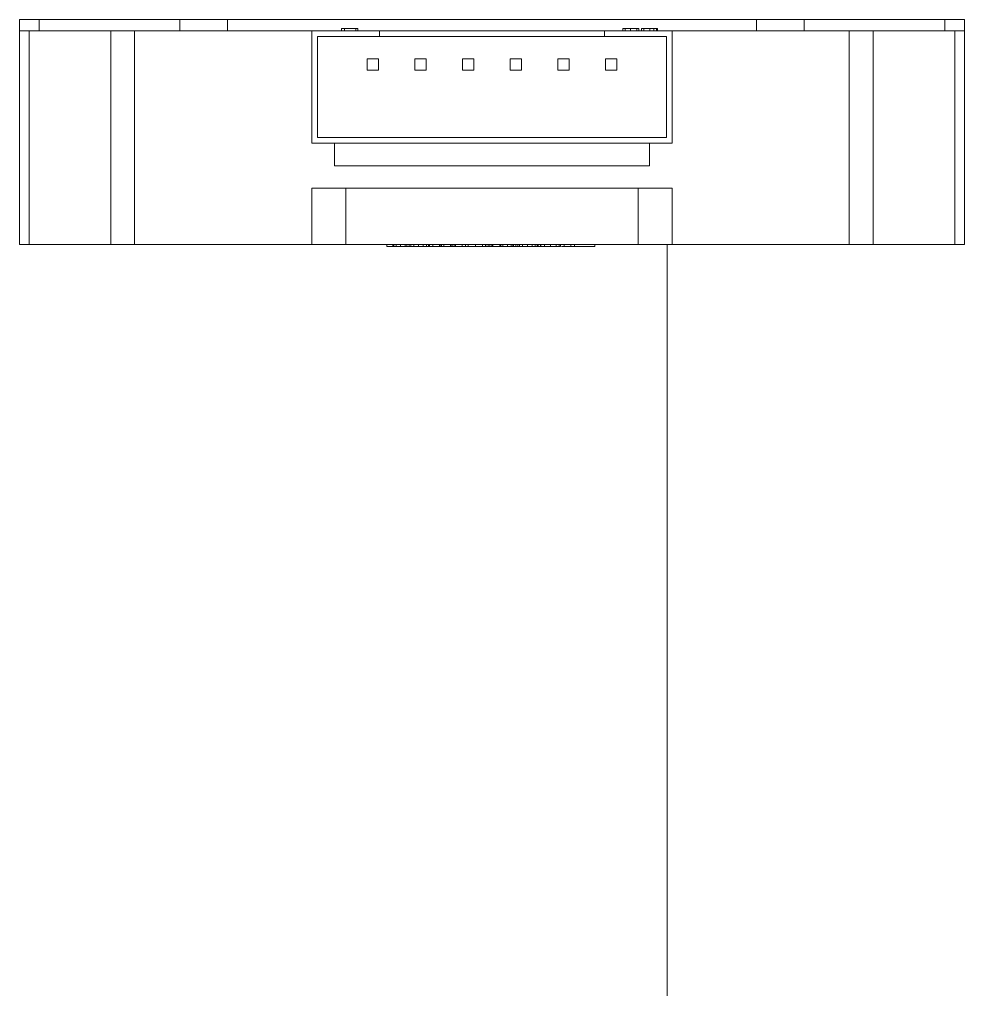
# Model space of a CAD drawing. Header units: millimetres. Extents: x -331 to 5585, y -2655 to 1513.
# Drawn here: x 2609.83 to 2651.83, y 433.12 to 476.26 of the extents above; entities that cross this region are included whole.
import ezdxf

# ---------------------------------------------------------------- set-up
doc = ezdxf.new("R2010")
doc.units = ezdxf.units.MM

msp = doc.modelspace()

# ---------------------------------------------------------------- linework, layer by layer
at = {"color": 7, "linetype": 'Continuous', "lineweight": 15}
for p, q in [((2609.835, 476.251), (2609.835, 475.751)), ((2610.713, 476.251), (2609.835, 476.251)), ((2610.713, 476.251), (2610.713, 475.751)), ((2616.956, 476.251), (2610.713, 476.251)), ((2616.956, 476.251), (2616.956, 475.751)), ((2616.956, 476.251), (2619.077, 476.251)), ((2619.077, 475.751), (2619.077, 476.251)), ((2642.592, 476.251), (2619.077, 476.251)), ((2638.614, 476.26), (2638.614, 476.251)), ((2642.592, 476.251), (2642.592, 475.751)), ((2644.713, 476.251), (2642.592, 476.251)), ((2644.713, 476.251), (2644.713, 475.751)), ((2650.956, 476.251), (2644.713, 476.251)), ((2650.956, 476.251), (2650.956, 475.751)), ((2651.835, 476.251), (2650.956, 476.251)), ((2651.835, 476.251), (2651.835, 475.751)), ((2624.145, 475.751), (2624.145, 475.851)), ((2624.287, 475.851), (2624.145, 475.851)), ((2624.287, 475.851), (2624.287, 475.751)), ((2624.791, 475.851), (2624.287, 475.851)), ((2624.791, 475.751), (2624.791, 475.851)), ((2624.869, 475.851), (2624.791, 475.851)), ((2624.869, 475.751), (2624.869, 475.851)), ((2636.645, 475.751), (2636.645, 475.851)), ((2636.75, 475.851), (2636.75, 475.751)), ((2636.99, 475.751), (2636.99, 475.851)), ((2637.272, 475.751), (2637.272, 475.851)), ((2637.357, 475.751), (2637.357, 475.851)), ((2637.473, 475.751), (2637.473, 475.851)), ((2637.577, 475.751), (2637.577, 475.851)), ((2637.846, 475.751), (2637.846, 475.851)), ((2638.019, 475.751), (2638.019, 475.851)), ((2638.138, 475.751), (2638.138, 475.851)), ((2638.182, 475.751), (2638.182, 475.851)), ((2609.835, 466.251), (2609.835, 475.751)), ((2610.274, 475.751), (2609.835, 475.751)), ((2610.274, 475.751), (2610.274, 466.251)), ((2610.274, 475.751), (2613.895, 475.751)), ((2613.895, 466.251), (2613.895, 475.751)), ((2614.956, 475.751), (2613.895, 475.751)), ((2614.956, 475.751), (2614.956, 466.251)), ((2614.956, 475.751), (2622.835, 475.751)), ((2619.077, 475.751), (2622.835, 475.751)), ((2622.835, 475.751), (2625.835, 475.751)), ((2622.835, 470.751), (2622.835, 475.751)), ((2623.085, 475.501), (2625.835, 475.501)), ((2623.085, 471.001), (2623.085, 475.501)), ((2625.835, 475.501), (2625.835, 475.751)), ((2625.835, 475.751), (2635.835, 475.751)), ((2635.835, 475.501), (2625.835, 475.501)), ((2635.835, 475.751), (2635.835, 475.501)), ((2635.835, 475.751), (2638.835, 475.751)), ((2635.835, 475.501), (2638.585, 475.501)), ((2638.585, 475.501), (2638.585, 471.001)), ((2638.835, 475.751), (2638.835, 470.751)), ((2638.835, 475.751), (2646.713, 475.751)), ((2638.835, 475.751), (2642.592, 475.751)), ((2646.713, 466.251), (2646.713, 475.751)), ((2647.774, 475.751), (2646.713, 475.751)), ((2647.774, 475.751), (2647.774, 466.251)), ((2647.774, 475.751), (2651.395, 475.751)), ((2651.395, 466.251), (2651.395, 475.751)), ((2651.835, 475.751), (2651.395, 475.751)), ((2651.835, 475.751), (2651.835, 466.251)), ((2625.785, 474.501), (2625.285, 474.501)), ((2625.285, 474.001), (2625.285, 474.501)), ((2625.785, 474.001), (2625.785, 474.501)), ((2627.405, 474.001), (2627.405, 474.501)), ((2627.905, 474.501), (2627.405, 474.501)), ((2627.905, 474.001), (2627.905, 474.501)), ((2629.525, 474.001), (2629.525, 474.501)), ((2630.025, 474.501), (2629.525, 474.501)), ((2630.025, 474.001), (2630.025, 474.501)), ((2632.145, 474.501), (2631.645, 474.501)), ((2631.645, 474.001), (2631.645, 474.501)), ((2632.145, 474.001), (2632.145, 474.501)), ((2634.265, 474.501), (2633.765, 474.501)), ((2633.765, 474.001), (2633.765, 474.501)), ((2634.265, 474.001), (2634.265, 474.501)), ((2636.385, 474.501), (2635.885, 474.501)), ((2635.885, 474.001), (2635.885, 474.501)), ((2636.385, 474.001), (2636.385, 474.501)), ((2625.785, 474.001), (2625.285, 474.001)), ((2627.905, 474.001), (2627.405, 474.001)), ((2630.025, 474.001), (2629.525, 474.001)), ((2632.145, 474.001), (2631.645, 474.001)), ((2634.265, 474.001), (2633.765, 474.001)), ((2636.385, 474.001), (2635.885, 474.001)), ((2622.835, 470.751), (2638.835, 470.751)), ((2638.585, 471.001), (2623.085, 471.001)), ((2623.835, 469.751), (2623.835, 470.751)), ((2637.835, 470.751), (2623.835, 470.751)), ((2637.835, 469.751), (2637.835, 470.751)), ((2637.835, 469.751), (2623.835, 469.751)), ((2624.335, 468.751), (2622.835, 468.751)), ((2622.835, 466.251), (2622.835, 468.751)), ((2624.335, 468.751), (2624.335, 466.251)), ((2624.335, 468.751), (2637.335, 468.751)), ((2637.335, 466.251), (2637.335, 468.751)), ((2637.335, 468.751), (2638.835, 468.751)), ((2638.835, 468.751), (2638.835, 466.251)), ((2609.835, 466.251), (2610.274, 466.251)), ((2610.274, 466.251), (2613.895, 466.251)), ((2613.895, 466.251), (2614.956, 466.251)), ((2614.956, 466.251), (2622.835, 466.251)), ((2622.835, 466.251), (2624.335, 466.251)), ((2624.335, 466.251), (2637.335, 466.251)), ((2626.155, 466.151), (2626.155, 466.251)), ((2626.434, 466.151), (2626.155, 466.151)), ((2626.434, 466.151), (2626.434, 466.251)), ((2626.456, 466.151), (2626.456, 466.251)), ((2626.467, 466.151), (2626.467, 466.251)), ((2626.583, 466.151), (2626.583, 466.251)), ((2626.767, 466.151), (2626.767, 466.251)), ((2626.978, 466.151), (2626.978, 466.251)), ((2627.05, 466.151), (2627.05, 466.251)), ((2627.05, 466.151), (2627.158, 466.151)), ((2627.151, 466.151), (2627.151, 466.251)), ((2627.228, 466.151), (2627.228, 466.251)), ((2627.364, 466.151), (2627.364, 466.251)), ((2627.575, 466.151), (2627.575, 466.251)), ((2627.782, 466.151), (2627.782, 466.251)), ((2627.923, 466.151), (2627.923, 466.251)), ((2628.016, 466.151), (2628.016, 466.251)), ((2628.05, 466.151), (2628.05, 466.251)), ((2628.058, 466.151), (2628.205, 466.151)), ((2628.205, 466.251), (2628.205, 466.151)), ((2628.205, 466.151), (2628.503, 466.151)), ((2628.503, 466.151), (2628.503, 466.251)), ((2628.503, 466.151), (2628.563, 466.151)), ((2628.563, 466.151), (2628.563, 466.251)), ((2628.563, 466.151), (2628.597, 466.151)), ((2628.597, 466.151), (2628.597, 466.251)), ((2628.692, 466.151), (2628.597, 466.151)), ((2628.692, 466.151), (2628.692, 466.251)), ((2628.991, 466.151), (2628.692, 466.151)), ((2628.991, 466.151), (2628.991, 466.251)), ((2629.018, 466.151), (2629.018, 466.251)), ((2629.094, 466.151), (2629.094, 466.251)), ((2629.182, 466.151), (2629.182, 466.251)), ((2629.216, 466.151), (2629.216, 466.251)), ((2629.514, 466.151), (2629.216, 466.151)), ((2629.514, 466.251), (2629.514, 466.151)), ((2629.64, 466.151), (2629.514, 466.151)), ((2629.658, 466.151), (2629.658, 466.251)), ((2629.753, 466.151), (2629.751, 466.151)), ((2629.777, 466.151), (2629.777, 466.251)), ((2630.093, 466.151), (2630.236, 466.151)), ((2630.106, 466.151), (2630.106, 466.251)), ((2630.385, 466.151), (2630.372, 466.151)), ((2630.409, 466.251), (2630.409, 466.151)), ((2630.551, 466.151), (2630.551, 466.251)), ((2630.565, 466.151), (2630.565, 466.251)), ((2630.657, 466.151), (2630.565, 466.151)), ((2630.657, 466.151), (2630.657, 466.251)), ((2630.741, 466.151), (2630.741, 466.251)), ((2630.832, 466.151), (2630.832, 466.251)), ((2630.878, 466.151), (2630.878, 466.251)), ((2631.177, 466.151), (2630.878, 466.151)), ((2631.177, 466.251), (2631.177, 466.151)), ((2631.312, 466.151), (2631.177, 466.151)), ((2631.232, 466.151), (2631.186, 466.151)), ((2631.232, 466.151), (2631.232, 466.251)), ((2631.312, 466.151), (2631.312, 466.251)), ((2631.518, 466.151), (2631.518, 466.251)), ((2631.682, 466.151), (2631.682, 466.251)), ((2631.76, 466.151), (2631.76, 466.251)), ((2631.785, 466.151), (2631.785, 466.251)), ((2631.895, 466.151), (2631.785, 466.151)), ((2631.895, 466.151), (2631.895, 466.251)), ((2631.983, 466.151), (2631.983, 466.251)), ((2632.06, 466.151), (2632.06, 466.251)), ((2632.197, 466.151), (2632.197, 466.251)), ((2632.408, 466.151), (2632.408, 466.251)), ((2632.614, 466.151), (2632.614, 466.251)), ((2632.756, 466.151), (2632.756, 466.251)), ((2632.849, 466.151), (2632.849, 466.251)), ((2632.883, 466.151), (2632.883, 466.251)), ((2632.89, 466.151), (2632.984, 466.151)), ((2632.984, 466.151), (2632.984, 466.251)), ((2632.99, 466.151), (2632.984, 466.151)), ((2633, 466.151), (2633, 466.251)), ((2633.163, 466.151), (2633.163, 466.251)), ((2633.436, 466.151), (2633.436, 466.251)), ((2633.679, 466.151), (2633.679, 466.251)), ((2633.826, 466.151), (2633.826, 466.251)), ((2633.885, 466.151), (2633.885, 466.251)), ((2634.043, 466.151), (2633.924, 466.151)), ((2634.038, 466.251), (2634.038, 466.151)), ((2634.038, 466.151), (2634.336, 466.151)), ((2634.336, 466.151), (2634.336, 466.251)), ((2634.506, 466.251), (2634.506, 466.151)), ((2634.506, 466.151), (2635.411, 466.151)), ((2635.411, 466.151), (2635.411, 466.251)), ((2637.335, 466.251), (2638.835, 466.251)), ((2638.614, 466.251), (2638.614, 415.673)), ((2638.835, 466.251), (2646.713, 466.251)), ((2646.713, 466.251), (2647.774, 466.251)), ((2647.774, 466.251), (2651.395, 466.251)), ((2651.395, 466.251), (2651.835, 466.251))]:
    msp.add_line(p, q, dxfattribs=at)
for points, knots in [([(2636.75, 475.851), (2636.73, 475.851), (2636.69, 475.851), (2636.657, 475.851), (2636.648, 475.851), (2636.645, 475.851)], [0, 0, 0, 0, 0.355932, 0.717537, 1, 1, 1, 1]), ([(2636.99, 475.851), (2636.956, 475.851), (2636.888, 475.851), (2636.808, 475.851), (2636.766, 475.851), (2636.75, 475.851)], [0, 0, 0, 0, 0.388908, 0.784527, 1, 1, 1, 1]), ([(2637.272, 475.851), (2637.248, 475.851), (2637.201, 475.851), (2637.103, 475.851), (2637.029, 475.851), (2636.99, 475.851)], [0, 0, 0, 0, 0.312462, 0.630345, 1, 1, 1, 1]), ([(2637.357, 475.851), (2637.355, 475.851), (2637.351, 475.851), (2637.316, 475.851), (2637.284, 475.851), (2637.272, 475.851)], [0, 0, 0, 0, 0.37047, 0.745989, 1, 1, 1, 1]), ([(2637.577, 475.851), (2637.543, 475.851), (2637.492, 475.851), (2637.475, 475.851), (2637.474, 475.851), (2637.473, 475.851)], [0, 0, 0, 0, 0.478916, 0.736966, 1, 1, 1, 1]), ([(2637.846, 475.851), (2637.812, 475.851), (2637.745, 475.851), (2637.65, 475.851), (2637.601, 475.851), (2637.577, 475.851)], [0, 0, 0, 0, 0.330239, 0.666375, 1, 1, 1, 1]), ([(2638.019, 475.851), (2638.004, 475.851), (2637.963, 475.851), (2637.903, 475.851), (2637.86, 475.851), (2637.846, 475.851)], [0, 0, 0, 0, 0.276999, 0.767348, 1, 1, 1, 1]), ([(2638.138, 475.851), (2638.13, 475.851), (2638.108, 475.851), (2638.066, 475.851), (2638.03, 475.851), (2638.019, 475.851)], [0, 0, 0, 0, 0.276811, 0.765356, 1, 1, 1, 1]), ([(2638.182, 475.851), (2638.181, 475.851), (2638.179, 475.851), (2638.17, 475.851), (2638.151, 475.851), (2638.138, 475.851)], [0, 0, 0, 0, 0.257352, 0.515164, 1, 1, 1, 1]), ([(2613.502, 466.251), (2613.546, 466.251), (2613.59, 466.251), (2613.689, 466.251), (2613.69, 466.251)], [0, 0, 0, 0, 0.989277, 1, 1, 1, 1]), ([(2626.456, 466.151), (2626.455, 466.151), (2626.452, 466.151), (2626.445, 466.151), (2626.438, 466.151), (2626.434, 466.151)], [0, 0, 0, 0, 0.250397, 0.500859, 1, 1, 1, 1]), ([(2626.467, 466.151), (2626.466, 466.151), (2626.465, 466.151), (2626.462, 466.151), (2626.458, 466.151), (2626.456, 466.151)], [0, 0, 0, 0, 0.250462, 0.500695, 1, 1, 1, 1]), ([(2626.583, 466.151), (2626.568, 466.151), (2626.539, 466.151), (2626.501, 466.151), (2626.478, 466.151), (2626.467, 466.151)], [0, 0, 0, 0, 0.351506, 0.6734, 1, 1, 1, 1]), ([(2626.767, 466.151), (2626.75, 466.151), (2626.717, 466.151), (2626.654, 466.151), (2626.611, 466.151), (2626.583, 466.151)], [0, 0, 0, 0, 0.266525, 0.533435, 1, 1, 1, 1]), ([(2626.978, 466.151), (2626.959, 466.151), (2626.92, 466.151), (2626.847, 466.151), (2626.795, 466.151), (2626.767, 466.151)], [0, 0, 0, 0, 0.3094814, 0.6221721, 1, 1, 1, 1]), ([(2627.05, 466.151), (2627.049, 466.151), (2627.045, 466.151), (2627.027, 466.151), (2626.996, 466.151), (2626.978, 466.151)], [0, 0, 0, 0, 0.279117, 0.560812, 1, 1, 1, 1]), ([(2627.151, 466.151), (2627.156, 466.151), (2627.165, 466.151), (2627.189, 466.151), (2627.213, 466.151), (2627.228, 466.151)], [0, 0, 0, 0, 0.289492, 0.579661, 1, 1, 1, 1]), ([(2627.228, 466.151), (2627.239, 466.151), (2627.261, 466.151), (2627.305, 466.151), (2627.342, 466.151), (2627.364, 466.151)], [0, 0, 0, 0, 0.292358, 0.567583, 1, 1, 1, 1]), ([(2627.364, 466.151), (2627.398, 466.151), (2627.449, 466.151), (2627.521, 466.151), (2627.557, 466.151), (2627.575, 466.151)], [0, 0, 0, 0, 0.4921064, 0.7452248, 1, 1, 1, 1]), ([(2627.575, 466.151), (2627.61, 466.151), (2627.662, 466.151), (2627.73, 466.151), (2627.765, 466.151), (2627.782, 466.151)], [0, 0, 0, 0, 0.496667, 0.747806, 1, 1, 1, 1]), ([(2627.782, 466.151), (2627.797, 466.151), (2627.828, 466.151), (2627.877, 466.151), (2627.906, 466.151), (2627.923, 466.151)], [0, 0, 0, 0, 0.310023, 0.605179, 1, 1, 1, 1]), ([(2627.923, 466.151), (2627.935, 466.151), (2627.96, 466.151), (2627.991, 466.151), (2628.008, 466.151), (2628.016, 466.151)], [0, 0, 0, 0, 0.325694, 0.6594, 1, 1, 1, 1]), ([(2628.016, 466.151), (2628.022, 466.151), (2628.034, 466.151), (2628.049, 466.151), (2628.05, 466.151), (2628.05, 466.151)], [0, 0, 0, 0, 0.264955, 0.5306213, 1, 1, 1, 1]), ([(2629.018, 466.151), (2629.013, 466.151), (2629, 466.151), (2628.991, 466.151), (2628.991, 466.151), (2628.991, 466.151)], [0, 0, 0, 0, 0.294365, 0.6629, 1, 1, 1, 1]), ([(2629.094, 466.151), (2629.086, 466.151), (2629.069, 466.151), (2629.042, 466.151), (2629.027, 466.151), (2629.018, 466.151)], [0, 0, 0, 0, 0.297301, 0.597856, 1, 1, 1, 1]), ([(2629.182, 466.151), (2629.176, 466.151), (2629.162, 466.151), (2629.133, 466.151), (2629.109, 466.151), (2629.094, 466.151)], [0, 0, 0, 0, 0.2819583, 0.5669934, 1, 1, 1, 1]), ([(2629.216, 466.151), (2629.216, 466.151), (2629.216, 466.151), (2629.204, 466.151), (2629.188, 466.151), (2629.182, 466.151)], [0, 0, 0, 0, 0.326992, 0.755819, 1, 1, 1, 1]), ([(2629.777, 466.151), (2629.755, 466.151), (2629.711, 466.151), (2629.666, 466.151), (2629.66, 466.151), (2629.658, 466.151)], [0, 0, 0, 0, 0.307996, 0.619855, 1, 1, 1, 1]), ([(2630.106, 466.151), (2630.073, 466.151), (2629.997, 466.151), (2629.88, 466.151), (2629.811, 466.151), (2629.777, 466.151)], [0, 0, 0, 0, 0.281064, 0.640755, 1, 1, 1, 1]), ([(2630.409, 466.151), (2630.381, 466.151), (2630.325, 466.151), (2630.221, 466.151), (2630.147, 466.151), (2630.106, 466.151)], [0, 0, 0, 0, 0.309546, 0.621945, 1, 1, 1, 1]), ([(2630.551, 466.151), (2630.548, 466.151), (2630.543, 466.151), (2630.504, 466.151), (2630.445, 466.151), (2630.409, 466.151)], [0, 0, 0, 0, 0.285673, 0.574461, 1, 1, 1, 1]), ([(2630.741, 466.151), (2630.734, 466.151), (2630.719, 466.151), (2630.691, 466.151), (2630.671, 466.151), (2630.657, 466.151)], [0, 0, 0, 0, 0.251427, 0.50336, 1, 1, 1, 1]), ([(2630.832, 466.151), (2630.825, 466.151), (2630.813, 466.151), (2630.787, 466.151), (2630.761, 466.151), (2630.745, 466.151), (2630.741, 466.151)], [0, 0, 0, 0, 0.295923, 0.546272, 0.880174, 1, 1, 1, 1]), ([(2630.877, 466.151), (2630.877, 466.151), (2630.878, 466.151), (2630.865, 466.151), (2630.844, 466.151), (2630.832, 466.151)], [0, 0, 0, 0, 0.320972, 0.602088, 1, 1, 1, 1]), ([(2631.299, 466.151), (2631.295, 466.151), (2631.27, 466.151), (2631.25, 466.151), (2631.232, 466.151)], [0, 0, 0, 0, 0.155545, 1, 1, 1, 1]), ([(2631.518, 466.151), (2631.483, 466.151), (2631.431, 466.151), (2631.363, 466.151), (2631.329, 466.151), (2631.312, 466.151)], [0, 0, 0, 0, 0.4977605, 0.7486575, 1, 1, 1, 1]), ([(2631.682, 466.151), (2631.666, 466.151), (2631.636, 466.151), (2631.581, 466.151), (2631.542, 466.151), (2631.518, 466.151)], [0, 0, 0, 0, 0.298093, 0.574538, 1, 1, 1, 1]), ([(2631.76, 466.151), (2631.753, 466.151), (2631.738, 466.151), (2631.708, 466.151), (2631.688, 466.151), (2631.682, 466.151)], [0, 0, 0, 0, 0.4010682, 0.8080461, 1, 1, 1, 1]), ([(2631.785, 466.151), (2631.785, 466.151), (2631.785, 466.151), (2631.781, 466.151), (2631.768, 466.151), (2631.76, 466.151)], [0, 0, 0, 0, 0.261879, 0.524052, 1, 1, 1, 1]), ([(2631.992, 466.151), (2631.971, 466.151), (2631.941, 466.151), (2631.911, 466.151), (2631.902, 466.151)], [0, 0, 0, 0, 0.69803, 1, 1, 1, 1]), ([(2631.983, 466.151), (2631.988, 466.151), (2631.998, 466.151), (2632.021, 466.151), (2632.046, 466.151), (2632.06, 466.151)], [0, 0, 0, 0, 0.289489, 0.579618, 1, 1, 1, 1]), ([(2632.06, 466.151), (2632.071, 466.151), (2632.094, 466.151), (2632.138, 466.151), (2632.174, 466.151), (2632.197, 466.151)], [0, 0, 0, 0, 0.292358, 0.567583, 1, 1, 1, 1]), ([(2632.197, 466.151), (2632.23, 466.151), (2632.281, 466.151), (2632.353, 466.151), (2632.39, 466.151), (2632.408, 466.151)], [0, 0, 0, 0, 0.492039, 0.745156, 1, 1, 1, 1]), ([(2632.408, 466.151), (2632.442, 466.151), (2632.494, 466.151), (2632.563, 466.151), (2632.597, 466.151), (2632.614, 466.151)], [0, 0, 0, 0, 0.496702, 0.747859, 1, 1, 1, 1]), ([(2632.614, 466.151), (2632.63, 466.151), (2632.661, 466.151), (2632.71, 466.151), (2632.739, 466.151), (2632.756, 466.151)], [0, 0, 0, 0, 0.310083, 0.605213, 1, 1, 1, 1]), ([(2632.756, 466.151), (2632.768, 466.151), (2632.792, 466.151), (2632.824, 466.151), (2632.841, 466.151), (2632.849, 466.151)], [0, 0, 0, 0, 0.325694, 0.6594, 1, 1, 1, 1]), ([(2632.849, 466.151), (2632.855, 466.151), (2632.866, 466.151), (2632.881, 466.151), (2632.882, 466.151), (2632.883, 466.151)], [0, 0, 0, 0, 0.264958, 0.53061, 1, 1, 1, 1]), ([(2633.163, 466.151), (2633.135, 466.151), (2633.088, 466.151), (2633.037, 466.151), (2633.013, 466.151), (2633, 466.151)], [0, 0, 0, 0, 0.4235427, 0.708415, 1, 1, 1, 1]), ([(2633.436, 466.151), (2633.403, 466.151), (2633.343, 466.151), (2633.25, 466.151), (2633.194, 466.151), (2633.163, 466.151)], [0, 0, 0, 0, 0.357207, 0.639843, 1, 1, 1, 1]), ([(2633.679, 466.151), (2633.648, 466.151), (2633.593, 466.151), (2633.511, 466.151), (2633.461, 466.151), (2633.436, 466.151)], [0, 0, 0, 0, 0.402386, 0.698931, 1, 1, 1, 1]), ([(2633.826, 466.151), (2633.81, 466.151), (2633.783, 466.151), (2633.731, 466.151), (2633.697, 466.151), (2633.679, 466.151)], [0, 0, 0, 0, 0.410919, 0.701219, 1, 1, 1, 1]), ([(2633.885, 466.151), (2633.883, 466.151), (2633.881, 466.151), (2633.856, 466.151), (2633.836, 466.151), (2633.826, 466.151)], [0, 0, 0, 0, 0.429694, 0.711255, 1, 1, 1, 1]), ([(2634.522, 466.151), (2634.491, 466.151), (2634.433, 466.151), (2634.369, 466.151), (2634.34, 466.151)], [0, 0, 0, 0, 0.54641, 1, 1, 1, 1]), ([(2647.979, 466.251), (2647.98, 466.251), (2648.079, 466.251), (2648.124, 466.251), (2648.168, 466.251)], [0, 0, 0, 0, 0.010723, 1, 1, 1, 1])]:
    msp.add_open_spline(points, degree=3, knots=knots, dxfattribs=at)

doc.saveas('drawing.dxf')
